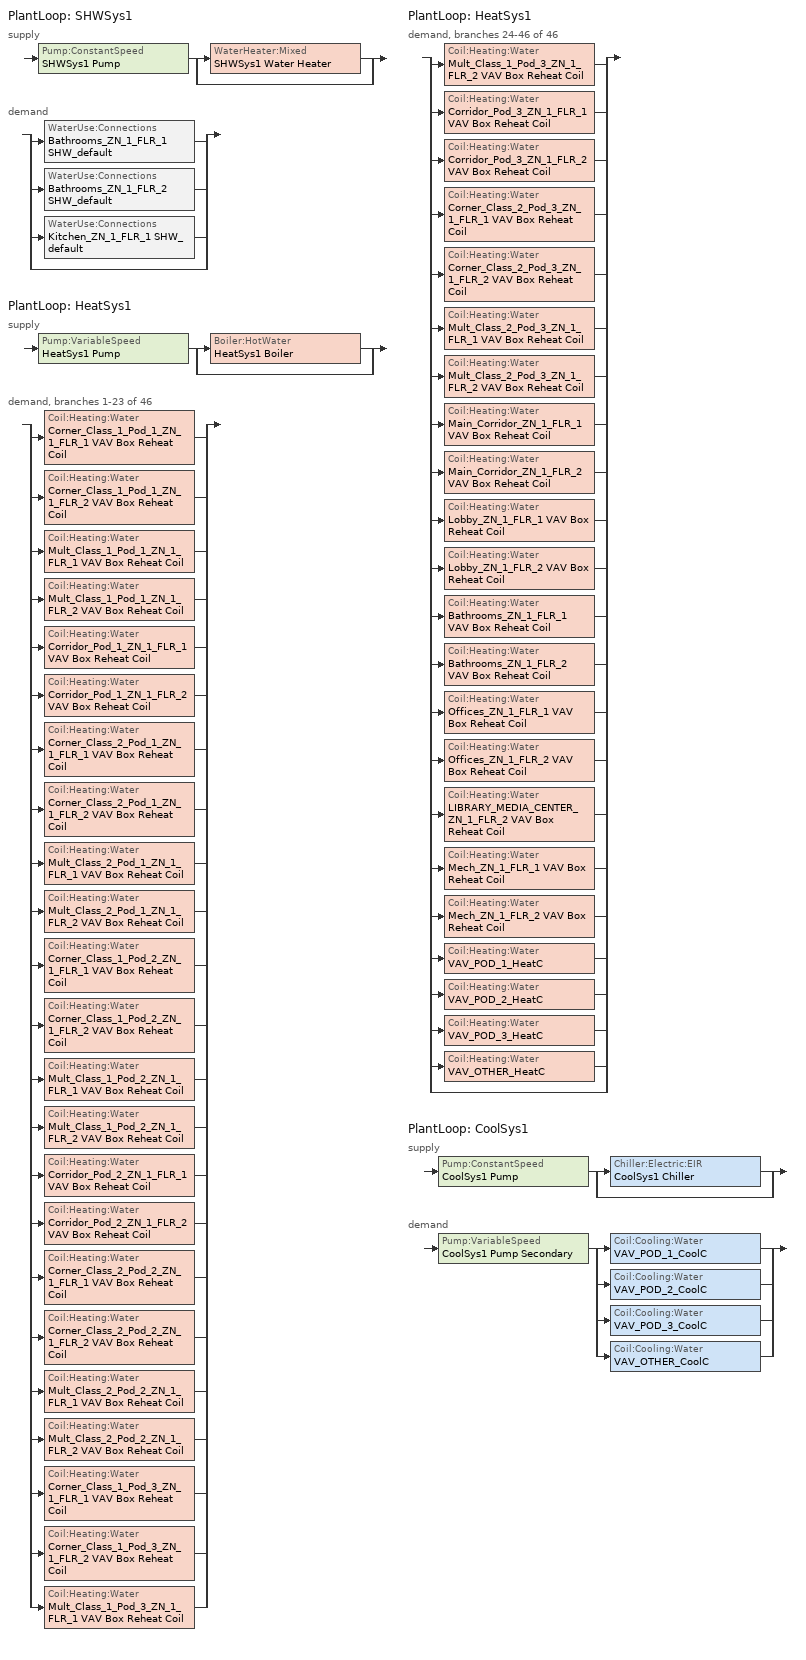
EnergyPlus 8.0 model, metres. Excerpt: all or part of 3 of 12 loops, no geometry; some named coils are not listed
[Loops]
PlantLoop 'SHWSys1'
 supply: Pump:ConstantSpeed 'SHWSys1 Pump' > split
  | WaterHeater:Mixed 'SHWSys1 Water Heater'
  | bypass
 demand: split
  | WaterUse:Connections 'Bathrooms_ZN_1_FLR_1 SHW_default'
  | WaterUse:Connections 'Bathrooms_ZN_1_FLR_2 SHW_default'
  | WaterUse:Connections 'Kitchen_ZN_1_FLR_1 SHW_default'
  | bypass
PlantLoop 'HeatSys1'
 supply: Pump:VariableSpeed 'HeatSys1 Pump' > split
  | Boiler:HotWater 'HeatSys1 Boiler'
  | bypass
 demand, branches 1-23 of 46: split
  | Coil:Heating:Water 'Corner_Class_1_Pod_1_ZN_1_FLR_1 VAV Box Reheat Coil'
  | Coil:Heating:Water 'Corner_Class_1_Pod_1_ZN_1_FLR_2 VAV Box Reheat Coil'
  | Coil:Heating:Water 'Mult_Class_1_Pod_1_ZN_1_FLR_1 VAV Box Reheat Coil'
  | Coil:Heating:Water 'Mult_Class_1_Pod_1_ZN_1_FLR_2 VAV Box Reheat Coil'
  | Coil:Heating:Water 'Corridor_Pod_1_ZN_1_FLR_1 VAV Box Reheat Coil'
  | Coil:Heating:Water 'Corridor_Pod_1_ZN_1_FLR_2 VAV Box Reheat Coil'
  | Coil:Heating:Water 'Corner_Class_2_Pod_1_ZN_1_FLR_1 VAV Box Reheat Coil'
  | Coil:Heating:Water 'Corner_Class_2_Pod_1_ZN_1_FLR_2 VAV Box Reheat Coil'
  | Coil:Heating:Water 'Mult_Class_2_Pod_1_ZN_1_FLR_1 VAV Box Reheat Coil'
  | Coil:Heating:Water 'Mult_Class_2_Pod_1_ZN_1_FLR_2 VAV Box Reheat Coil'
  | Coil:Heating:Water 'Corner_Class_1_Pod_2_ZN_1_FLR_1 VAV Box Reheat Coil'
  | Coil:Heating:Water 'Corner_Class_1_Pod_2_ZN_1_FLR_2 VAV Box Reheat Coil'
  | Coil:Heating:Water 'Mult_Class_1_Pod_2_ZN_1_FLR_1 VAV Box Reheat Coil'
  | Coil:Heating:Water 'Mult_Class_1_Pod_2_ZN_1_FLR_2 VAV Box Reheat Coil'
  | Coil:Heating:Water 'Corridor_Pod_2_ZN_1_FLR_1 VAV Box Reheat Coil'
  | Coil:Heating:Water 'Corridor_Pod_2_ZN_1_FLR_2 VAV Box Reheat Coil'
  | Coil:Heating:Water 'Corner_Class_2_Pod_2_ZN_1_FLR_1 VAV Box Reheat Coil'
  | Coil:Heating:Water 'Corner_Class_2_Pod_2_ZN_1_FLR_2 VAV Box Reheat Coil'
  | Coil:Heating:Water 'Mult_Class_2_Pod_2_ZN_1_FLR_1 VAV Box Reheat Coil'
  | Coil:Heating:Water 'Mult_Class_2_Pod_2_ZN_1_FLR_2 VAV Box Reheat Coil'
  | Coil:Heating:Water 'Corner_Class_1_Pod_3_ZN_1_FLR_1 VAV Box Reheat Coil'
  | Coil:Heating:Water 'Corner_Class_1_Pod_3_ZN_1_FLR_2 VAV Box Reheat Coil'
  | Coil:Heating:Water 'Mult_Class_1_Pod_3_ZN_1_FLR_1 VAV Box Reheat Coil'
PlantLoop 'HeatSys1'
 demand, branches 24-46 of 46: split
  | Coil:Heating:Water 'Mult_Class_1_Pod_3_ZN_1_FLR_2 VAV Box Reheat Coil'
  | Coil:Heating:Water 'Corridor_Pod_3_ZN_1_FLR_1 VAV Box Reheat Coil'
  | Coil:Heating:Water 'Corridor_Pod_3_ZN_1_FLR_2 VAV Box Reheat Coil'
  | Coil:Heating:Water 'Corner_Class_2_Pod_3_ZN_1_FLR_1 VAV Box Reheat Coil'
  | Coil:Heating:Water 'Corner_Class_2_Pod_3_ZN_1_FLR_2 VAV Box Reheat Coil'
  | Coil:Heating:Water 'Mult_Class_2_Pod_3_ZN_1_FLR_1 VAV Box Reheat Coil'
  | Coil:Heating:Water 'Mult_Class_2_Pod_3_ZN_1_FLR_2 VAV Box Reheat Coil'
  | Coil:Heating:Water 'Main_Corridor_ZN_1_FLR_1 VAV Box Reheat Coil'
  | Coil:Heating:Water 'Main_Corridor_ZN_1_FLR_2 VAV Box Reheat Coil'
  | Coil:Heating:Water 'Lobby_ZN_1_FLR_1 VAV Box Reheat Coil'
  | Coil:Heating:Water 'Lobby_ZN_1_FLR_2 VAV Box Reheat Coil'
  | Coil:Heating:Water 'Bathrooms_ZN_1_FLR_1 VAV Box Reheat Coil'
  | Coil:Heating:Water 'Bathrooms_ZN_1_FLR_2 VAV Box Reheat Coil'
  | Coil:Heating:Water 'Offices_ZN_1_FLR_1 VAV Box Reheat Coil'
  | Coil:Heating:Water 'Offices_ZN_1_FLR_2 VAV Box Reheat Coil'
  | Coil:Heating:Water 'LIBRARY_MEDIA_CENTER_ZN_1_FLR_2 VAV Box Reheat Coil'
  | Coil:Heating:Water 'Mech_ZN_1_FLR_1 VAV Box Reheat Coil'
  | Coil:Heating:Water 'Mech_ZN_1_FLR_2 VAV Box Reheat Coil'
  | Coil:Heating:Water 'VAV_POD_1_HeatC'
  | Coil:Heating:Water 'VAV_POD_2_HeatC'
  | Coil:Heating:Water 'VAV_POD_3_HeatC'
  | Coil:Heating:Water 'VAV_OTHER_HeatC'
  | bypass
PlantLoop 'CoolSys1'
 supply: Pump:ConstantSpeed 'CoolSys1 Pump' > split
  | Chiller:Electric:EIR 'CoolSys1 Chiller'
  | bypass
 demand: Pump:VariableSpeed 'CoolSys1 Pump Secondary' > split
  | Coil:Cooling:Water 'VAV_POD_1_CoolC'
  | Coil:Cooling:Water 'VAV_POD_2_CoolC'
  | Coil:Cooling:Water 'VAV_POD_3_CoolC'
  | Coil:Cooling:Water 'VAV_OTHER_CoolC'
[Sizing:Plant]
Name | Loop Type | Design Loop Exit Temperature {C} | Loop Design Temperature Difference {deltaC}
SHWSys1 | Heating | 48.9 | 5
HeatSys1 | Heating | 82 | 11
CoolSys1 | Cooling | 6.67 | 5.6
[Coil:Heating:Water] Availability Schedule=ALWAYS_ON; U-Factor Times Area Value {W/K}=AUTOSIZE; Maximum Water Flow Rate {m3/s}=AUTOSIZE; Performance Input Method=UFactorTimesAreaAndDesignWaterFlowRate; Rated Capacity {W}=AUTOSIZE; Rated Inlet Water Temperature {C}=82.2; Rated Inlet Air Temperature {C}=12.8; Rated Outlet Water Temperature {C}=71.1; Rated Outlet Air Temperature {C}=40
Corner_Class_1_Pod_1_ZN_1_FLR_1 VAV Box Reheat Coil; Corner_Class_1_Pod_1_ZN_1_FLR_2 VAV Box Reheat Coil; Mult_Class_1_Pod_1_ZN_1_FLR_1 VAV Box Reheat Coil; Mult_Class_1_Pod_1_ZN_1_FLR_2 VAV Box Reheat Coil; Corridor_Pod_1_ZN_1_FLR_1 VAV Box Reheat Coil; Corridor_Pod_1_ZN_1_FLR_2 VAV Box Reheat Coil; Corner_Class_2_Pod_1_ZN_1_FLR_1 VAV Box Reheat Coil; Corner_Class_2_Pod_1_ZN_1_FLR_2 VAV Box Reheat Coil; Mult_Class_2_Pod_1_ZN_1_FLR_1 VAV Box Reheat Coil; Mult_Class_2_Pod_1_ZN_1_FLR_2 VAV Box Reheat Coil; Corner_Class_1_Pod_2_ZN_1_FLR_1 VAV Box Reheat Coil; Corner_Class_1_Pod_2_ZN_1_FLR_2 VAV Box Reheat Coil; Mult_Class_1_Pod_2_ZN_1_FLR_1 VAV Box Reheat Coil; Mult_Class_1_Pod_2_ZN_1_FLR_2 VAV Box Reheat Coil; Corridor_Pod_2_ZN_1_FLR_1 VAV Box Reheat Coil; Corridor_Pod_2_ZN_1_FLR_2 VAV Box Reheat Coil; Corner_Class_2_Pod_2_ZN_1_FLR_1 VAV Box Reheat Coil; Corner_Class_2_Pod_2_ZN_1_FLR_2 VAV Box Reheat Coil; Mult_Class_2_Pod_2_ZN_1_FLR_1 VAV Box Reheat Coil; Mult_Class_2_Pod_2_ZN_1_FLR_2 VAV Box Reheat Coil; Corner_Class_1_Pod_3_ZN_1_FLR_1 VAV Box Reheat Coil; Corner_Class_1_Pod_3_ZN_1_FLR_2 VAV Box Reheat Coil; Mult_Class_1_Pod_3_ZN_1_FLR_1 VAV Box Reheat Coil; Mult_Class_1_Pod_3_ZN_1_FLR_2 VAV Box Reheat Coil; Corridor_Pod_3_ZN_1_FLR_1 VAV Box Reheat Coil; Corridor_Pod_3_ZN_1_FLR_2 VAV Box Reheat Coil; Corner_Class_2_Pod_3_ZN_1_FLR_1 VAV Box Reheat Coil; Corner_Class_2_Pod_3_ZN_1_FLR_2 VAV Box Reheat Coil; Mult_Class_2_Pod_3_ZN_1_FLR_1 VAV Box Reheat Coil; Mult_Class_2_Pod_3_ZN_1_FLR_2 VAV Box Reheat Coil; Main_Corridor_ZN_1_FLR_1 VAV Box Reheat Coil; Main_Corridor_ZN_1_FLR_2 VAV Box Reheat Coil; Lobby_ZN_1_FLR_1 VAV Box Reheat Coil; Lobby_ZN_1_FLR_2 VAV Box Reheat Coil; Bathrooms_ZN_1_FLR_1 VAV Box Reheat Coil; Bathrooms_ZN_1_FLR_2 VAV Box Reheat Coil; Offices_ZN_1_FLR_1 VAV Box Reheat Coil; Offices_ZN_1_FLR_2 VAV Box Reheat Coil; LIBRARY_MEDIA_CENTER_ZN_1_FLR_2 VAV Box Reheat Coil; Mech_ZN_1_FLR_1 VAV Box Reheat Coil; Mech_ZN_1_FLR_2 VAV Box Reheat Coil
[Pump:ConstantSpeed] Rated Power Consumption {W}=AUTOSIZE; Fraction of Motor Inefficiencies to Fluid Stream=0; Pump Control Type=Intermittent
Name | Rated Flow Rate {m3/s} | Rated Pump Head {Pa} | Motor Efficiency
SHWSys1 Pump | autosize | 34026 | 0.3
CoolSys1 Pump | AUTOSIZE | 44761.3 | 0.9
[Pump:VariableSpeed] Motor Efficiency=0.9; Fraction of Motor Inefficiencies to Fluid Stream=0; Coefficient 1 of the Part Load Performance Curve=0; Minimum Flow Rate {m3/s}=0; Pump Control Type=Intermittent
Name | Rated Flow Rate {m3/s} | Rated Pump Head {Pa} | Rated Power Consumption {W} | Coefficient 2 of the Part Load Performance Curve | Coefficient 3 of the Part Load Performance Curve | Coefficient 4 of the Part Load Performance Curve
HeatSys1 Pump | AUTOSIZE | 179352 | AUTOSIZE | 1 | 0 | 0
CoolSys1 Pump Secondary | autosize | 134284 | autosize | 0.0205 | 0.4101 | 0.5753
[Boiler:HotWater]
HeatSys1 Boiler: Fuel Type=NATURALGAS; Nominal Capacity {W}=848063; Nominal Thermal Efficiency=0.8125; Efficiency Curve Temperature Evaluation Variable=LeavingBoiler; Normalized Boiler Efficiency Curve=HeatSys1 Boiler Efficiency Curve; Design Water Outlet Temperature {C}=81; Design Water Flow Rate {m3/s}=AUTOSIZE; Minimum Part Load Ratio=0; Maximum Part Load Ratio=1.2; Optimum Part Load Ratio=1; Water Outlet Upper Temperature Limit {C}=95; Boiler Flow Mode=LeavingSetpointModulated; Parasitic Electric Load {W}=0; Sizing Factor=1
[SetpointManager:Scheduled] Control Variable=Temperature
Name | Schedule | Setpoint Node or NodeList
HeatSys1 Boiler Setpoint Manager | HW-Loop-Temp-Schedule | HeatSys1 Supply Equipment Outlet Node
CoolSys1 Loop Plant Demand Inlet Setpoint Manager | CW-Loop-Temp-Schedule | CoolSys1 Demand Inlet Node
SHWSys1 Loop Setpoint Manager | SHWSys1-Loop-Temp-Schedule | SHWSys1 Supply Outlet Node
HeatSys1 Loop Setpoint Manager | HW-Loop-Temp-Schedule | HeatSys1 Supply Outlet Node
CoolSys1 Loop Setpoint Manager | CW-Loop-Temp-Schedule | CoolSys1 Supply Outlet Node
[Chiller:Electric:EIR]
CoolSys1 Chiller: Reference Capacity {W}=573191.7; Reference COP {W/W}=2.96; Reference Leaving Chilled Water Temperature {C}=6.67; Reference Entering Condenser Fluid Temperature {C}=35; Reference Chilled Water Flow Rate {m3/s}=AutoSize; Reference Condenser Fluid Flow Rate {m3/s}=AutoSize; Cooling Capacity Function of Temperature Curve=AC_2004_CAPFT; Electric Input to Cooling Output Ratio Function of Temperature Curve=AC_2004_EIRFT; Electric Input to Cooling Output Ratio Function of Part Load Ratio Curve=AC_GT150_2004_EIRFPLR; Minimum Part Load Ratio=0.15; Maximum Part Load Ratio=1; Optimum Part Load Ratio=1; Minimum Unloading Ratio=0.25; Condenser Type=AIRCOOLED; Leaving Chilled Water Lower Temperature Limit {C}=2; Chiller Flow Mode=ConstantFlow; Design Heat Recovery Water Flow Rate {m3/s}=0
[WaterHeater:Mixed]
SHWSys1 Water Heater: Tank Volume {m3}=2.271247; Setpoint Temperature Schedule=SHWSys1 Water Heater Setpoint Temperature Schedule Name; Deadband Temperature Difference {deltaC}=2; Maximum Temperature Limit {C}=82.2222; Heater Control Type=Cycle; Heater Maximum Capacity {W}=175842.6; Heater Fuel Type=NATURALGAS; Heater Thermal Efficiency=0.802765; Off Cycle Parasitic Fuel Consumption Rate {W}=879; Off Cycle Parasitic Fuel Type=NATURALGAS; Off Cycle Parasitic Heat Fraction to Tank=0.8; On Cycle Parasitic Fuel Consumption Rate {W}=879; On Cycle Parasitic Fuel Type=NATURALGAS; Ambient Temperature Indicator=zone; Ambient Temperature Zone=MECH_ZN_1_FLR_1; Off Cycle Loss Coefficient to Ambient Temperature {W/K}=15.601; On Cycle Loss Coefficient to Ambient Temperature {W/K}=15.601; Use Side Effectiveness=1; Source Side Effectiveness=1; Use Side Design Flow Rate {m3/s}=AUTOSIZE; Source Side Design Flow Rate {m3/s}=AUTOSIZE; Indirect Water Heating Recovery Time {hr}=1.5
[PlantLoop] Fluid Type=Water; Maximum Loop Flow Rate {m3/s}=AUTOSIZE; Minimum Loop Flow Rate {m3/s}=0; Plant Loop Volume {m3}=AUTOSIZE
Name | Plant Equipment Operation Scheme | Maximum Loop Temperature {C} | Minimum Loop Temperature {C} | Load Distribution Scheme | Common Pipe Simulation
SHWSys1 | SHWSys1 Loop Operation Scheme List | 60 | 10 | Optimal
HeatSys1 | HeatSys1 Loop Operation Scheme List | 100 | 10 | Optimal
CoolSys1 | CoolSys1 Loop Operation Scheme List | 98 | 1 | Sequential | TwoWayCommonPipe
[PlantEquipmentList]
SHWSys1 Equipment List: SHWSys1 Water Heater
HeatSys1 Equipment List: HeatSys1 Boiler
CoolSys1 Equipment List: CoolSys1 Chiller
[PlantEquipmentOperation:CoolingLoad]
CoolSys1 Operation Scheme: Load Range 1 Lower Limit {W}=0; Load Range 1 Upper Limit {W}=100000000000000; Range 1 Equipment List=CoolSys1 Equipment List
[PlantEquipmentOperation:HeatingLoad] Load Range 1 Lower Limit {W}=0; Load Range 1 Upper Limit {W}=1000000000000000
Name | Range 1 Equipment List
SHWSys1 Operation Scheme | SHWSys1 Equipment List
HeatSys1 Operation Scheme | HeatSys1 Equipment List
[PlantEquipmentOperationSchemes] Control Scheme 1 Schedule=PlantOnSched
Name | Control Scheme 1
SHWSys1 Loop Operation Scheme List | SHWSys1 Operation Scheme
HeatSys1 Loop Operation Scheme List | HeatSys1 Operation Scheme
CoolSys1 Loop Operation Scheme List | CoolSys1 Operation Scheme
[WaterUse:Equipment] Flow Rate Fraction Schedule=BLDG_SWH_SCH
Name | Peak Flow Rate {m3/s} | Target Temperature Schedule | Hot Water Supply Temperature Schedule | Zone | Sensible Fraction Schedule | Latent Fraction Schedule
Bathrooms_ZN_1_FLR_1 SHW_default | 7.39764e-05 | Bathrooms_ZN_1_FLR_1 SHW_default Temp Sched | Bathrooms_ZN_1_FLR_1 SHW_default Hot Supply Temp Sched | Bathrooms_ZN_1_FLR_1 | Bathrooms_ZN_1_FLR_1 SHW_default Sensible fract sched | Bathrooms_ZN_1_FLR_1 SHW_default Latent fract sched
Bathrooms_ZN_1_FLR_2 SHW_default | 7.39764e-05 | Bathrooms_ZN_1_FLR_2 SHW_default Temp Sched | Bathrooms_ZN_1_FLR_2 SHW_default Hot Supply Temp Sched | Bathrooms_ZN_1_FLR_2 | Bathrooms_ZN_1_FLR_2 SHW_default Sensible fract sched | Bathrooms_ZN_1_FLR_2 SHW_default Latent fract sched
Kitchen_ZN_1_FLR_1 SHW_default | 0.000333647 | Kitchen_ZN_1_FLR_1 SHW_default Temp Sched | Kitchen_ZN_1_FLR_1 SHW_default Hot Supply Temp Sched | Kitchen_ZN_1_FLR_1 | Kitchen_ZN_1_FLR_1 SHW_default Sensible fract sched | Kitchen_ZN_1_FLR_1 SHW_default Latent fract sched
[WaterUse:Connections]
Name | Water Use Equipment 1
Bathrooms_ZN_1_FLR_1 SHW_default | Bathrooms_ZN_1_FLR_1 SHW_default
Bathrooms_ZN_1_FLR_2 SHW_default | Bathrooms_ZN_1_FLR_2 SHW_default
Kitchen_ZN_1_FLR_1 SHW_default | Kitchen_ZN_1_FLR_1 SHW_default
[EnergyManagementSystem:Sensor]
BoilerPLR: Output:Variable or Output:Meter Index Key=HeatSys1 Boiler; Output:Variable or Output:Meter=Boiler Part Load Ratio
[Schedule:Compact]
BLDG_SWH_SCH: Through: 6/15, For: SummerDesignDay, Until: 07:00, 0.05, Until: 08:00, 0.1, Until: 09:00, 0.34, Until: 10:00, 0.6, Until: 11:00, 0.63, Until: 12:00, 0.72, Until: 13:00, 0.79, Until: 14:00, 0.83, Until: 15:00, 0.61, Until: 16:00, 0.65, Until: 18:00, 0.1, Until: 19:00, 0.19, Until: 20:00, 0.25, Until: 22:00, 0.22, Until: 23:00, 0.12, Until: 24:00, 0.09, For: Weekdays, Until: 07:00, 0, Until: 08:00, 0, Until: 09:00, 0.34, Until: 10:00, 0.6, Until: 11:00, 0.63, Until: 12:00, 0.72, Until: 13:00, 0.79, Until: 14:00, 0.83, Until: 15:00, 0.61, Until: 16:00, 0.65, Until: 18:00, 0.1, Until: 19:00, 0.19, Until: 20:00, 0.25, Until: 22:00, 0, Until: 23:00, 0, Until: 24:00, 0, For: WinterDesignDay, Until: 09:00, 0.03, Until: 13:00, 0.05, Until: 24:00, 0.03, For: Saturday, Until: 09:00, 0, Until: 13:00, 0, Until: 24:00, 0, For: Sunday Holidays AllOtherDays, Until: 08:00, 0, Until: 14:00, 0, Until: 24:00, 0, Through: 9/15, For: SummerDesignDay, Until: 07:00, 0.05, Until: 18:00, 0.1, Until: 19:00, 0.19, Until: 20:00, 0.25, Until: 22:00, 0.22, Until: 23:00, 0.12, Until: 24:00, 0.09, For: Weekdays, Until: 08:00, 0, Until: 18:00, 0.1, Until: 19:00, 0.19, Until: 20:00, 0.25, Until: 22:00, 0, Until: 23:00, 0, Until: 24:00, 0, For: WinterDesignDay, Until: 09:00, 0.03, Until: 13:00, 0.05, Until: 24:00, 0.03, For: Saturday, Until: 09:00, 0, Until: 13:00, 0, Until: 24:00, 0, For: Sunday Holidays AllOtherDays, Until: 08:00, 0, Until: 14:00, 0, Until: 24:00, 0, Through: 12/31, For: SummerDesignDay, Until: 07:00, 0.05, Until: 08:00, 0.1, Until: 09:00, 0.34, Until: 10:00, 0.6, Until: 11:00, 0.63, Until: 12:00, 0.72, Until: 13:00, 0.79, Until: 14:00, 0.83, Until: 15:00, 0.61, Until: 16:00, 0.65, Until: 18:00, 0.1, Until: 19:00, 0.19, Until: 20:00, 0.25, Until: 22:00, 0.22, Until: 23:00, 0.12, Until: 24:00, 0.09, For: Weekdays, Until: 07:00, 0, Until: 08:00, 0, Until: 09:00, 0.34, Until: 10:00, 0.6, Until: 11:00, 0.63, Until: 12:00, 0.72, Until: 13:00, 0.79, Until: 14:00, 0.83, Until: 15:00, 0.61, Until: 16:00, 0.65, Until: 18:00, 0.1, Until: 19:00, 0.19, Until: 20:00, 0.25, Until: 22:00, 0, Until: 23:00, 0, Until: 24:00, 0, For: WinterDesignDay, Until: 09:00, 0.03, Until: 13:00, 0.05, Until: 24:00, 0.03, For: Saturday, Until: 09:00, 0, Until: 13:00, 0, Until: 24:00, 0, For: Sunday Holidays AllOtherDays, Until: 08:00, 0, Until: 14:00, 0, Until: 24:00, 0
ALWAYS_ON; PlantOnSched: Through: 12/31, For: AllDays, Until: 24:00, 1
CW-Loop-Temp-Schedule: Through: 12/31, For: AllDays, Until: 24:00, 6.7
HW-Loop-Temp-Schedule: Through: 12/31, For: AllDays, Until: 24:00, 82
Bathrooms_ZN_1_FLR_1 SHW_default Latent fract sched; Bathrooms_ZN_1_FLR_2 SHW_default Latent fract sched; Kitchen_ZN_1_FLR_1 SHW_default Latent fract sched: Through: 12/31, For: AllDays, Until: 24:00, 0.05
Bathrooms_ZN_1_FLR_1 SHW_default Sensible fract sched; Bathrooms_ZN_1_FLR_2 SHW_default Sensible fract sched; Kitchen_ZN_1_FLR_1 SHW_default Sensible fract sched: Through: 12/31, For: AllDays, Until: 24:00, 0.2
Bathrooms_ZN_1_FLR_1 SHW_default Temp Sched; Bathrooms_ZN_1_FLR_2 SHW_default Temp Sched; Kitchen_ZN_1_FLR_1 SHW_default Temp Sched; SHWSys1-Loop-Temp-Schedule; SHWSys1 Water Heater Setpoint Temperature Schedule Name: Through: 12/31, For: AllDays, Until: 24:00, 60
Bathrooms_ZN_1_FLR_1 SHW_default Hot Supply Temp Sched; Bathrooms_ZN_1_FLR_2 SHW_default Hot Supply Temp Sched; Kitchen_ZN_1_FLR_1 SHW_default Hot Supply Temp Sched: Through: 12/31, For: AllDays, Until: 24:00, 55
[Curve:Quadratic] Minimum Value of x=0; Maximum Value of x=1
Name | Coefficient1 Constant | Coefficient2 x | Coefficient3 x**2
HeatSys1 Boiler Efficiency Curve | 1 | 0 | 0
AC_GT150_2004_EIRFPLR | 0.141 | 0.655 | 0.203
[Curve:Biquadratic] Minimum Value of x=5; Maximum Value of x=10; Minimum Value of y=12.7; Maximum Value of y=51.67
Name | Coefficient1 Constant | Coefficient2 x | Coefficient3 x**2 | Coefficient4 y | Coefficient5 y**2 | Coefficient6 x*y
AC_2004_CAPFT | 1.04338 | 0.0407077 | 0.0004506 | -0.0041514 | -8.86e-05 | -0.0003467
AC_2004_EIRFT | 0.596191 | -0.0099496 | 0.0007888 | 0.0004506 | 0.0004875 | -0.0007623
